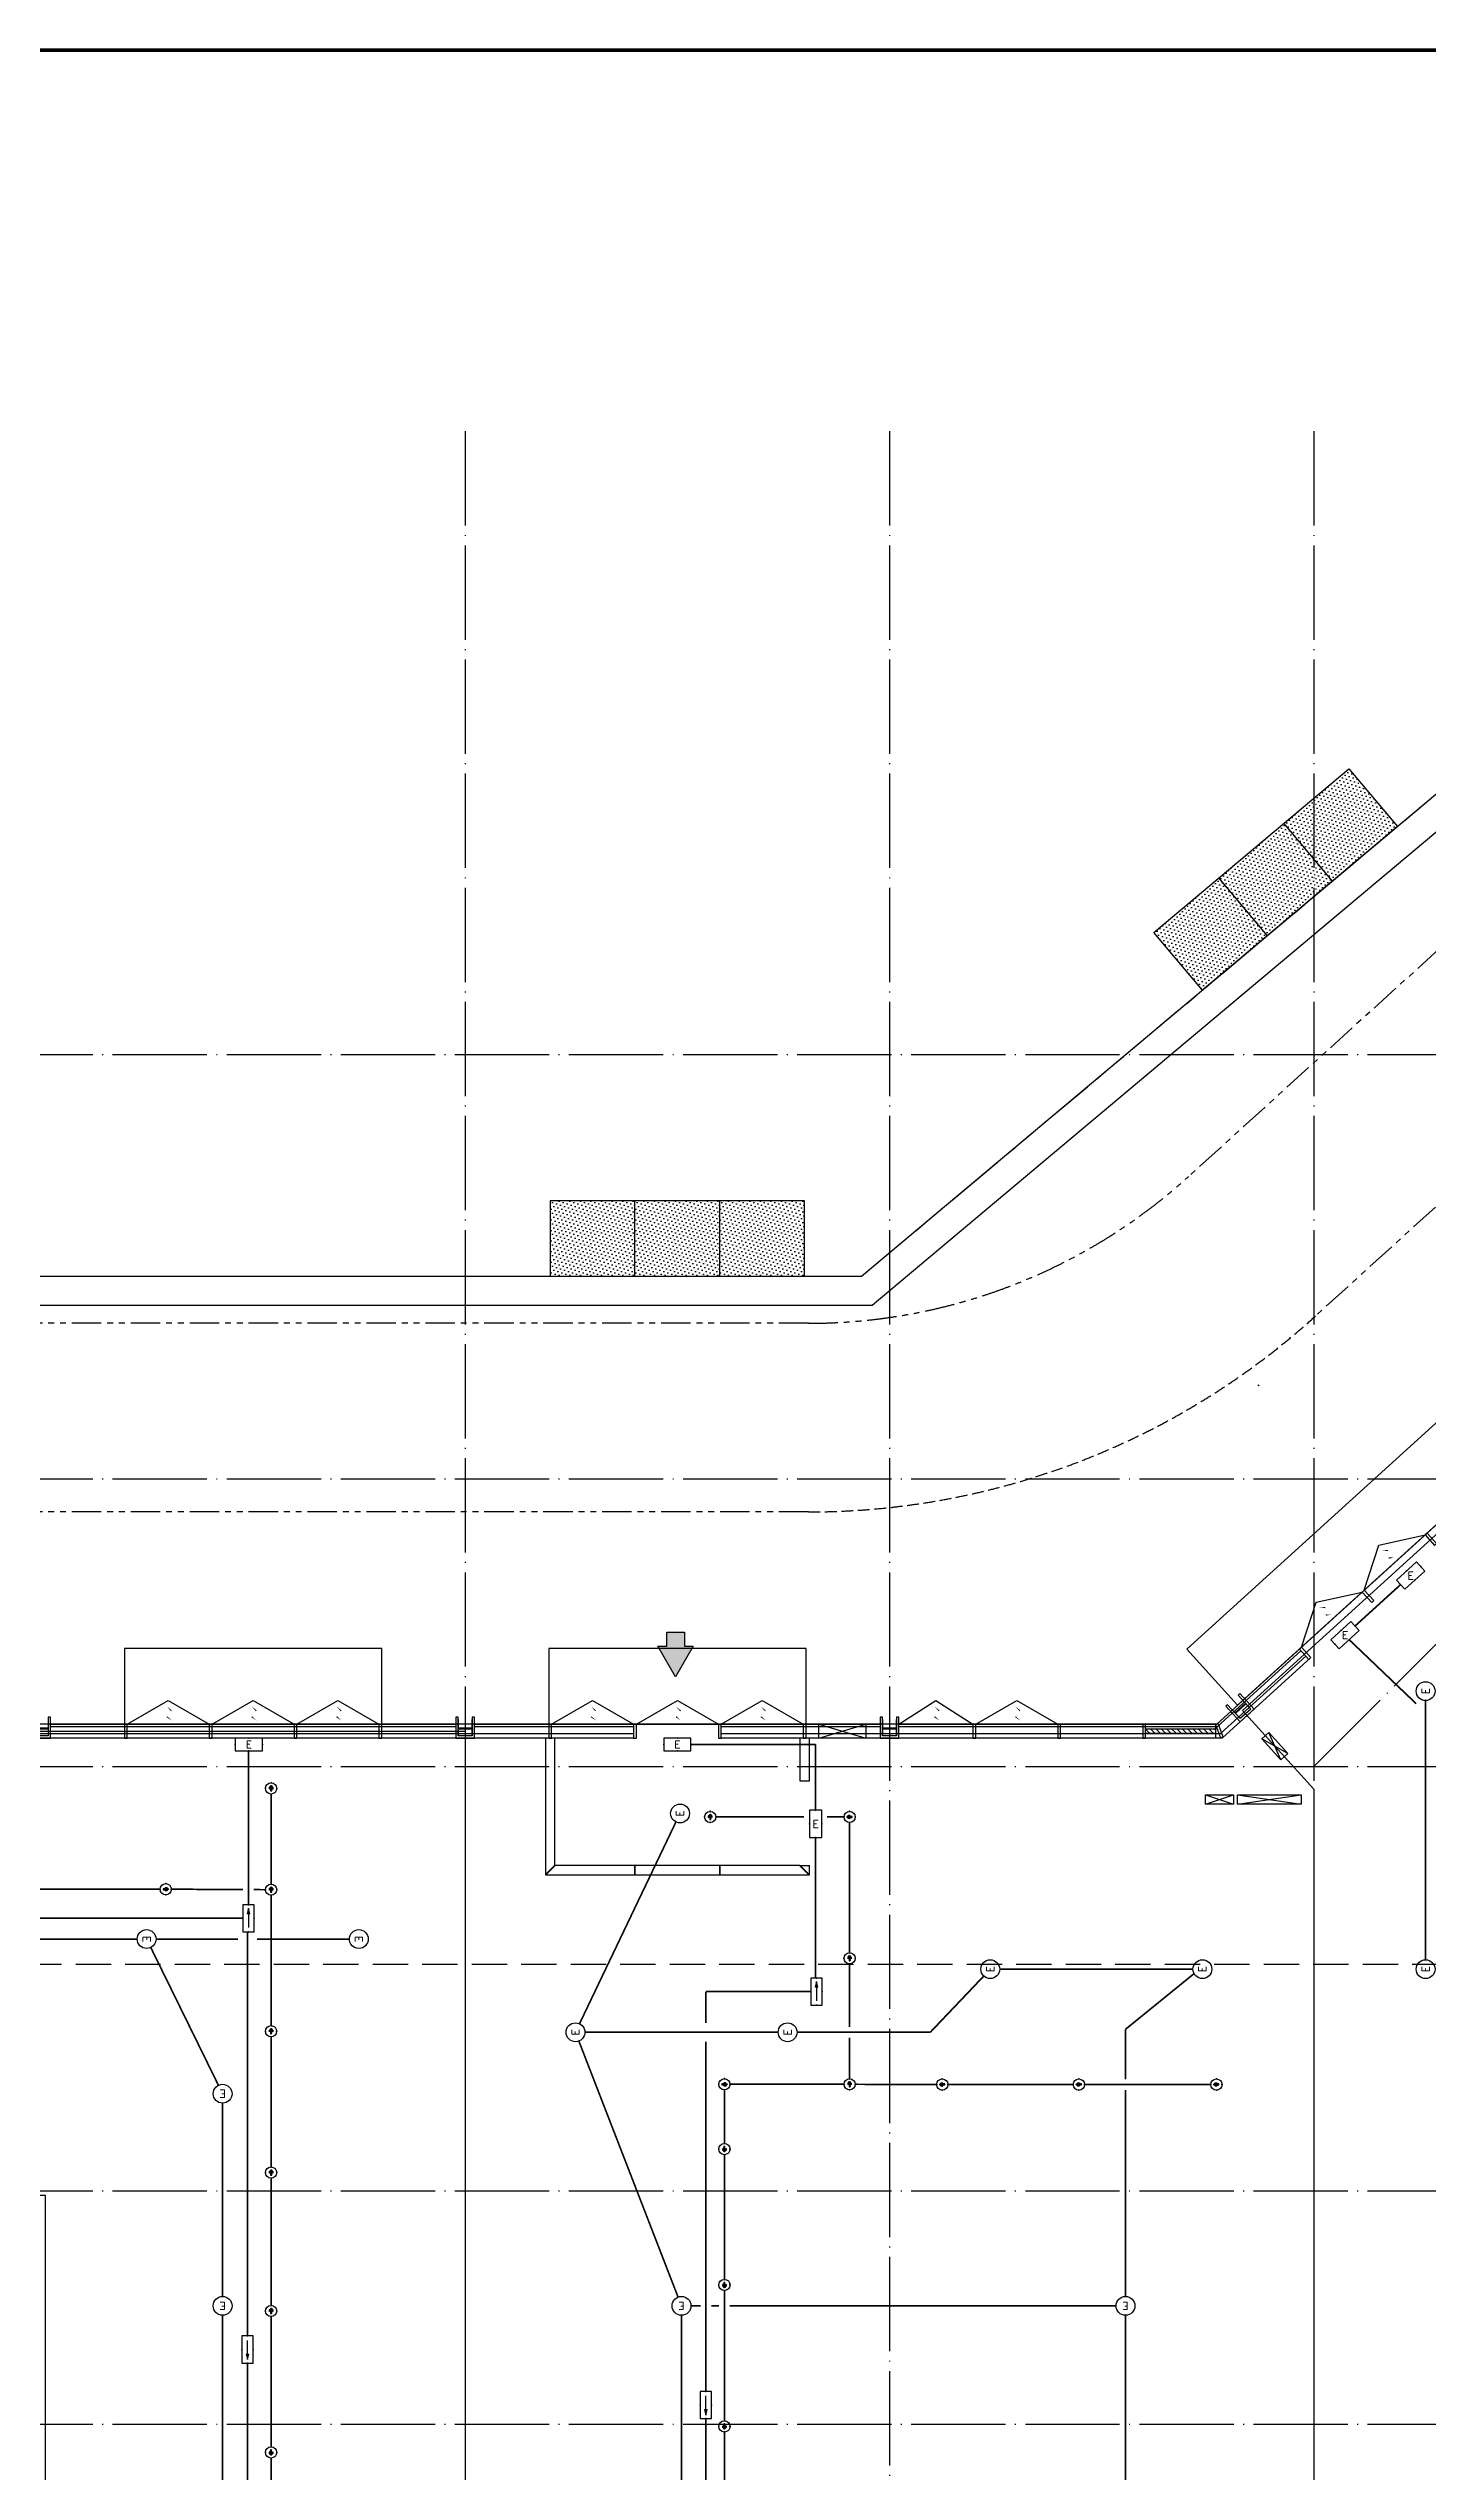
# Model space of a CAD drawing. Extents: x -288892 to 250096, y -100054 to 404668.
# Drawn here: x 41559 to 70813, y 10748 to 62138 of the extents above; entities that cross this region are included whole.
import ezdxf
from ezdxf.enums import TextEntityAlignment as Align
from ezdxf.xclip import XClip

# ---------------------------------------------------------------- set-up
doc = ezdxf.new("R2010")
doc.units = 0
doc.header["$LTSCALE"] = 1000
doc.header["$MEASUREMENT"] = 0
for name, pattern in [('104-14# 核心筒$0$DOTE', [2.42, 2, -0.2, 0.02, -0.2]), ('DASH', [0.35, 0.25, -0.1]), ('X-104 14#平面$0$109 3#平面$0$DASH', [0.35, 0.25, -0.1]), ('X-104 14#平面$0$PHANTOM2', [1.25, 0.625, -0.125, 0.125, -0.125, 0.125, -0.125])]:
    doc.linetypes.add(name, pattern=pattern)
doc.layers.get('0').update_dxf_attribs({"linetype": 'CONTINUOUS'})
for name, color, linetype in [('104-14# 核心筒$0$A_AXIS-轴线', 36, '104-14# 核心筒$0$DOTE'), ('14#楼幕墙$0$A-C_玻璃幕墙', 140, 'CONTINUOUS'), ('14#楼幕墙$0$A-C_窗', 140, 'CONTINUOUS'), ('EQUIP-照明', 3, 'CONTINUOUS'), ('WIRE-应急', 2, 'DASH'), ('X-104 14#平面$0$05-填充_天正', 26, 'CONTINUOUS'), ('X-104 14#平面$0$A-C_玻璃幕墙', 140, 'CONTINUOUS'), ('X-104 14#平面$0$A-C_窗', 140, 'CONTINUOUS'), ('X-104 14#平面$0$A-O_屋面', 201, 'CONTINUOUS'), ('X-104 14#平面$0$A-SUR_吊顶', 40, 'CONTINUOUS'), ('X-104 14#平面$0$A-TECH_暖通', 6, 'CONTINUOUS'), ('X-104 14#平面$0$EH_玻璃', 156, 'CONTINUOUS')]:
    doc.layers.add(name, color=color, linetype=linetype)
doc.layers.add('14#楼幕墙$0$04-不打印_辅助线', color=165, linetype='CONTINUOUS', plot=False)
doc.layers.add('X-104 14#平面$0$000套内', color=226, linetype='CONTINUOUS', lineweight=30)
doc.layers.add('X-104 14#平面$0$下沉小院', color=247, linetype='CONTINUOUS', lineweight=35)
doc.styles.add('_TEL_DIM', font='SIMPLEX', dxfattribs={"width": 0.8, "height": 3.5, "bigfont": 'HZTXT'})
pattern_1 = [(45, (0, 0), (-28.0633, 84.1899), [0, -79.375])]

# ---------------------------------------------------------------- blocks, each defined once
blk = doc.blocks.new('图框-A1+1-2')
at = {"const_width": 0.5}
blk.add_lwpolyline([(1186, 584), (25, 584), (25, 10), (1186, 10)], close=True, dxfattribs=at)
blk = doc.blocks.new('14#楼幕墙$0$A$C38D07553')
blk.add_lwpolyline([(-60, -300), (0, -300), (0, 0), (-60, 0)], close=True)
blk = doc.blocks.new('*U1890')
blk.add_lwpolyline([(300, 0), (0, 0), (0, 150), (300, 150)], close=True)
blk = doc.blocks.new('14#楼幕墙$0$A$C07E80D9E')
blk.add_lwpolyline([(-350, -50), (-50, -50), (-50, -450), (0, -450), (0, 0), (-400, 0), (-400, -450), (-350, -450)], close=True)
for points in [[(-50, -200), (-350, -200)], [(-50, -220), (-350, -220)]]:
    blk.add_lwpolyline(points)
at = {"layer": '14#楼幕墙$0$A-C_玻璃幕墙', "rotation": 180}
blk.add_blockref('*U1890', (-50, -50), dxfattribs=at)
blk = doc.blocks.new('14#楼幕墙$0$A$C385D642F')
for p, q in [((50250, 27600), (50250, 27250)), ((50550, 27250), (50550, 27600)), ((59250, 27600), (59250, 27250)), ((59550, 27250), (59550, 27600))]:
    blk.add_line(p, q)
for name, p, rotation in [('14#楼幕墙$0$A$C38D07553', (70804, 31551), 42.23219695921316), ('14#楼幕墙$0$A$C38D07553', (69471, 30341), 42.23219695921316), ('14#楼幕墙$0$A$C38D07553', (68138, 29132), 42.23219695921316), ('14#楼幕墙$0$A$C07E80D9E', (66837, 27545), 222.2321969592257), ('14#楼幕墙$0$A$C07E80D9E', (41200, 27200), 180), ('14#楼幕墙$0$A$C07E80D9E', (50200, 27200), 180), ('14#楼幕墙$0$A$C07E80D9E', (59200, 27200), 180), ('14#楼幕墙$0$A$C38D07553', (66369, 27511), 21.11609847960964)]:
    blk.add_blockref(name, p, dxfattribs=dict(rotation=rotation))
for p in [(43230, 27500), (45030, 27500), (46830, 27500), (48630, 27500), (52230, 27500), (54030, 27500), (55830, 27500), (57630, 27500), (61230, 27500), (63030, 27500), (64830, 27500)]:
    blk.add_blockref('14#楼幕墙$0$A$C38D07553', p)
blk = doc.blocks.new('14#楼幕墙$0$A$C22714246')
blk.add_lwpolyline([(1740, 497), (870, 0), (0, 497)])
at = {"layer": '14#楼幕墙$0$A-C_玻璃幕墙', "color": 1}
blk.add_lwpolyline([(899, 122, 0, 25, 0), (802, 217, 0, 0, 0), (900, 340, 25, 0, 0), (796, 422, 0, 0, 0)], format="xyseb", dxfattribs=at)
blk = doc.blocks.new('14#楼幕墙$0$ccc')
blk.add_lwpolyline([(1570, 497), (785, 0), (0, 497)])
at = {"layer": '14#楼幕墙$0$A-C_玻璃幕墙', "color": 1}
blk.add_lwpolyline([(814, 122, 0, 25, 0), (717, 217, 0, 0, 0), (816, 340, 25, 0, 0), (711, 422, 0, 0, 0)], format="xyseb", dxfattribs=at)
blk = doc.blocks.new('14#楼幕墙')
at = {"layer": '14#楼幕墙$0$A-C_玻璃幕墙'}
for p, q in [((83503, 42180), (66341, 26600)), ((68127, 28154), (66360, 26550)), ((66418, 26400), (68228, 28043)), ((66456, 26300), (68340, 28010)), ((29830, 26400), (53970, 26400)), ((53970, 26300), (29830, 26300)), ((55830, 26400), (66418, 26400)), ((66456, 26300), (55830, 26300)), ((59601, 26600), (66341, 26600)), ((59601, 26550), (66360, 26550))]:
    blk.add_line(p, q, dxfattribs=at)
at = {"layer": '14#楼幕墙$0$A-C_玻璃幕墙', "ltscale": 2}
for points in [[(66783, 27002), (65708, 28186), (81701, 42704), (82776, 41520)], [(43170, 26600), (48630, 26600), (48630, 28200), (43170, 28200)], [(52170, 26600), (57630, 26600), (57630, 28200), (52170, 28200)]]:
    blk.add_lwpolyline(points, close=True, dxfattribs=at)
at = {"layer": '14#楼幕墙$0$A-C_玻璃幕墙'}
for points in [[(41600, 26600), (50200, 26600)], [(41600, 26550), (50200, 26550)], [(50600, 26600), (59200, 26600)], [(50600, 26550), (53970, 26550)], [(55830, 26550), (59200, 26550)]]:
    blk.add_lwpolyline(points, dxfattribs=at)
at = {"layer": '14#楼幕墙$0$04-不打印_辅助线'}
for p, rotation in [((70425, 30979), 222.2321969592249), ((69093, 29769), 222.2321969592249), ((55770, 27097), 180)]:
    blk.add_blockref('14#楼幕墙$0$A$C22714246', p, dxfattribs=dict(at, rotation=rotation))
at = {"layer": '14#楼幕墙$0$A-C_玻璃幕墙'}
blk.add_blockref('14#楼幕墙$0$A$C385D642F', (0, -900), dxfattribs=at)
at = {"layer": '14#楼幕墙$0$A-C_窗', "rotation": 180}
for name, p in [('14#楼幕墙$0$A$C22714246', (44970, 27097)), ('14#楼幕墙$0$A$C22714246', (46770, 27097)), ('14#楼幕墙$0$A$C22714246', (48570, 27097)), ('14#楼幕墙$0$A$C22714246', (53970, 27097)), ('14#楼幕墙$0$A$C22714246', (57570, 27097)), ('14#楼幕墙$0$ccc', (61170, 27097)), ('14#楼幕墙$0$A$C22714246', (62970, 27097))]:
    blk.add_blockref(name, p, dxfattribs=at)
blk = doc.blocks.new('104-14# 核心筒')
at = {"layer": '104-14# 核心筒$0$A_AXIS-轴线'}
for p, q in [((50400, 54018), (50400, -8545)), ((59400, 54018), (59400, -8545)), ((68400, 54018), (68400, -8545)), ((-24839, 40800), (120260, 40800)), ((-24839, 31800), (120260, 31800)), ((-24839, 25700), (120260, 25700)), ((-24839, 16700), (120260, 16700)), ((-24839, 11750), (120260, 11750))]:
    blk.add_line(p, q, dxfattribs=at)
blk.add_lwpolyline([(83500, 40800), (68400, 25700)], dxfattribs=at)
blk = doc.blocks.new('*U1778')
h = blk.add_hatch()
h.set_pattern_fill('ANSI31', color=256, scale=50)
h.set_pattern_definition([(45, (-55954.97, 120006.8), (-56.1266, 56.1266), [])])
h.paths.add_polyline_path([(-1483, 100), (0, 100), (0, 200), (-1483, 200)])
for points in [[(-1483, 0), (0, 0), (0, 300), (-1483, 300)], [(-1483, 100), (0, 100), (0, 200), (-1483, 200)]]:
    blk.add_lwpolyline(points, close=True)
blk = doc.blocks.new('X-104 14#平面$0$sfafd')
at = {"layer": 'X-104 14#平面$0$05-填充_天正'}
blk.add_hatch(color=256, dxfattribs=at).paths.add_polyline_path([(0, 0), (-143, -205), (-307, -90), (-379, -192), (-590, 261), (-92, 217), (-164, 115)])
blk.add_lwpolyline([(0, 0), (-143, -205), (-307, -90), (-379, -192), (-590, 261), (-92, 217), (-164, 115)], close=True, dxfattribs=at)
blk = doc.blocks.new('*U1833')
blk.add_lwpolyline([(300, 0), (300, 1000), (0, 1000), (0, 0), (300, 0), (0, 1000), (0, 0), (300, 1000)])
blk = doc.blocks.new('*U1817')
blk.add_lwpolyline([(200, 0), (200, 600), (0, 600), (0, 0), (200, 0), (0, 600), (0, 0), (200, 600)])
blk = doc.blocks.new('*U1818')
blk.add_lwpolyline([(200, 0), (200, 1350), (0, 1350), (0, 0), (200, 0), (0, 1350), (0, 0), (200, 1350)])
blk = doc.blocks.new('X-104 14#平面$0$sdfjladfiididid')
at = {"layer": 'X-104 14#平面$0$A-TECH_暖通', "xscale": -1}
for name, p, rotation in [('*U1833', (57900, 26300), 270), ('*U1817', (67848, 25977), 42.23219695922447), ('*U1817', (66100, 24900), 270), ('*U1818', (66780, 24900), 270)]:
    blk.add_blockref(name, p, dxfattribs=dict(at, rotation=rotation))
blk = doc.blocks.new('X-104 14#平面')
at = {"layer": 'X-104 14#平面$0$EH_玻璃'}
h = blk.add_hatch(dxfattribs=at)
h.set_pattern_fill('DOTS', color=256, scale=50, angle=45)
h.set_pattern_definition(pattern_1)
h.paths.add_polyline_path([(69144, 46861), (70173, 45636), (66036, 42164), (65008, 43390)])
h = blk.add_hatch(dxfattribs=at)
h.set_pattern_fill('DOTS', color=256, scale=50, angle=45)
h.set_pattern_definition(pattern_1)
h.paths.add_polyline_path([(57600, 37700), (52200, 37700), (52200, 36100), (57600, 36100)])
at = {"layer": 'X-104 14#平面$0$000套内'}
for points in [[(71599, -2050), (108013, -2050), (110308, 1228), (100422, 8150), (92750, 8150), (92750, 7700), (86650, 7700), (86650, 9600), (84300, 9600), (84300, 16600), (86650, 16600), (86650, 17288), (72211, 31727), (66884, 26891), (68400, 25220), (68400, 6450), (71550, 6450), (71550, -2050)], [(23400, 26450), (50400, 26450), (50400, -2050), (23450, -2050), (23450, 7800), (32350, 7800), (32350, 7600), (41500, 7600), (41500, 16600), (38350, 16600), (38350, 19250), (30600, 19250), (30600, 26300)]]:
    blk.add_lwpolyline(points, dxfattribs=at)
at = {"layer": 'X-104 14#平面$0$A-C_玻璃幕墙'}
for points in [[(69144, 46861), (70173, 45636), (66036, 42164), (65008, 43390), (69144, 46861)], [(68794, 44479), (67765, 45704)], [(67415, 43321), (66386, 44547)], [(54000, 36100), (54000, 37700)], [(55800, 36100), (55800, 37700)], [(57500, 23600), (52300, 23600), (52300, 26300), (52100, 26300), (52100, 23400), (57700, 23400), (57700, 23600)], [(57700, 25400), (57700, 26300), (57500, 26300), (57500, 25400)], [(57500, 25400), (57700, 25400)], [(57500, 23600), (57700, 23600)]]:
    blk.add_lwpolyline(points, dxfattribs=at)
for points in [[(-1359, -2200), (108092, -2200), (111292, 2370), (113380, 908), (115789, 4348), (113701, 5811), (116900, 10380), (116900, 38462), (99065, 43424), (96016, 32464), (85707, 35332), (87317, 41119), (83503, 42180), (66341, 26600), (4762, 26600)], [(57600, 37700), (52200, 37700), (52200, 36100), (57600, 36100)]]:
    blk.add_lwpolyline(points, close=True, dxfattribs=at)
at = {"layer": 'X-104 14#平面$0$A-C_玻璃幕墙', "const_width": 35}
for points in [[(52300, 23600), (52100, 23400)], [(54000, 23600), (54000, 23400)], [(55800, 23600), (55800, 23400)], [(57500, 23600), (57700, 23400)]]:
    blk.add_lwpolyline(points, dxfattribs=at)
at = {"layer": 'X-104 14#平面$0$A-O_屋面', "linetype": 'X-104 14#平面$0$PHANTOM2', "ltscale": 2}
blk.add_lwpolyline([(116300, 1125), (112466, -2800), (-12112, -2800), (-10904, 3413), (-11203, 3471), (-4857, 36100), (58809, 36100), (74838, 49550), (86050, 49550), (86050, 51700), (92100, 51702), (92100, 55283), (94609, 59228), (95621, 58584), (95782, 58837), (99792, 56287), (107068, 54162), (111100, 54162), (111100, 52680), (116300, 52680)], close=True, dxfattribs=at)
at = {"layer": 'X-104 14#平面$0$A-O_屋面', "ltscale": 5}
for points in [[(-11203, 3471), (-4857, 36100), (58809, 36100), (77400, 51700), (93285, 51700)], [(93285, 51080), (77626, 51080), (59034, 35480), (-4346, 35480), (-10594, 3353)]]:
    blk.add_lwpolyline(points, dxfattribs=at)
at = {"layer": 'X-104 14#平面$0$A-SUR_吊顶', "linetype": 'X-104 14#平面$0$PHANTOM2'}
for p, q in [((75695, 47247), (65745, 38215)), ((78384, 44285), (68434, 35253)), ((57680, 35100), (9725, 35100)), ((57680, 31100), (9725, 31100))]:
    blk.add_line(p, q, dxfattribs=at)
at = {"layer": 'X-104 14#平面$0$A-SUR_吊顶', "linetype": 'X-104 14#平面$0$109 3#平面$0$DASH', "ltscale": 3}
blk.add_lwpolyline([(109062, -4432), (119297, 10714), (117563, 11100), (120742, 38795), (99427, 44725), (92631, 20300), (86987, 20300), (86987, 21500), (8392, 21500), (5689, 8781), (-2734, 10571), (-6010, -4842), (40178, -2825), (39845, -4916), (83846, -2647)], close=True, dxfattribs=at)
at = {"layer": 'X-104 14#平面$0$A-SUR_吊顶', "linetype": 'X-104 14#平面$0$PHANTOM2'}
blk.add_arc((57680, 47100), 12000, 270, 312.2322, dxfattribs=at)
at = {"layer": 'X-104 14#平面$0$A-SUR_吊顶', "linetype": 'X-104 14#平面$0$109 3#平面$0$DASH'}
blk.add_arc((57680, 47100), 16000, 270, 312.2322, dxfattribs=at)
at = {"layer": 'X-104 14#平面$0$下沉小院'}
blk.add_line((67221, 33775), (67233, 33795), dxfattribs=at)
ref = blk.add_blockref('104-14# 核心筒', (0, 0))
XClip(ref).set_block_clipping_path([(-38664.3623821461, -25500), (139216.5485069363, 330900)])
for name in ['14#楼幕墙', 'X-104 14#平面$0$sdfjladfiididid']:
    blk.add_blockref(name, (0, 0))
at = {"xscale": 150, "yscale": 150, "zscale": 150}
blk.add_blockref('图框-A1+1-2', (-38664, -25500), dxfattribs=at)
at = {"xscale": 1.5, "yscale": 1.5, "zscale": 1.5, "rotation": 124.9985697672247}
blk.add_blockref('X-104 14#平面$0$sfafd', (54676, 28551), dxfattribs=at)
at = {"layer": 'X-104 14#平面$0$A-C_窗', "xscale": -1}
blk.add_blockref('*U1778', (64830, 26300), dxfattribs=at)
blk = doc.blocks.new('$equip$00002541')
blk.add_hatch(color=256).paths.add_polyline_path([(-0.24, 0.37), (-0.53, 0.3), (-0.24, 0.23)])
for p, q in [((-0.72, 0.6), (-0.72, 0)), ((0.72, 0.6), (-0.72, 0.6)), ((-0.72, 0), (0.72, 0)), ((-0.24, 0.37), (-0.53, 0.3)), ((-0.53, 0.3), (-0.24, 0.23)), ((-0.24, 0.37), (-0.24, 0.23)), ((0.72, 0), (0.72, 0.6))]:
    blk.add_line(p, q)
at = {"color": 7}
blk.add_line((-0.48, 0.3), (0.48, 0.3), dxfattribs=at)
at = {"const_width": 0.02}
blk.add_lwpolyline([(-0.72, 0.6), (-0.72, 0), (0.72, 0), (0.72, 0.6), (-0.72, 0.6), (-0.72, 0)], dxfattribs=at)
for p in [(-0.72, 0.3), (0, 0.6), (0, 0), (0.72, 0.3)]:
    blk.add_point(p)
at = {"color": 7, "style": '_TEL_DIM', "flags": 1}
blk.add_attdef('A', text='', height=0.00002, dxfattribs=at).set_placement((0, 0), align=Align.MIDDLE_CENTER)
blk = doc.blocks.new('$equip$00001838')
blk.add_circle((0, 0), 0.5)
at = {"color": 7, "style": '_TEL_DIM'}
blk.add_attdef('$TEXT$', text='', height=0.4, dxfattribs=at).set_placement((0, 0), align=Align.MIDDLE_CENTER)
at = {"color": 7, "style": '_TEL_DIM', "flags": 1}
blk.add_attdef('A', text='', height=0.00002, dxfattribs=at).set_placement((0, 0), align=Align.MIDDLE_CENTER)
blk = doc.blocks.new('$equip_U$00000189(HT0843)')
at = {"color": 2}
for p, q in [((-0.72, 0.66), (-0.72, 0)), ((0.72, 0.66), (-0.72, 0.66)), ((-0.72, 0), (0.72, 0)), ((0.72, 0), (0.72, 0.66))]:
    blk.add_line(p, q, dxfattribs=at)
at = {"color": 2, "const_width": 0.0125}
for points in [[(0.72, 0.66), (0.72, 0.66), (-0.72, 0.66)], [(-0.72, 0.66), (-0.72, 0)], [(-0.72, 0), (0.72, 0)], [(0.72, 0), (0.72, 0.66)]]:
    blk.add_lwpolyline(points, dxfattribs=at)
at = {"color": 2}
blk.add_lwpolyline([(-0.72, 0.66), (-0.72, 0)], dxfattribs=at)
for p in [(-0.72, 0.33), (0, 0.66), (0, 0), (0.72, 0.33)]:
    blk.add_point(p)
at = {"color": 7, "style": '_TEL_DIM'}
blk.add_attdef('$TEXT$', text='', height=0.4, dxfattribs=at).set_placement((0, 0.33), align=Align.MIDDLE_CENTER)
at = {"color": 7, "style": '_TEL_DIM', "flags": 1}
blk.add_attdef('A', text='', height=0.000025, dxfattribs=at).set_placement((0, 0), align=Align.MIDDLE_CENTER)
blk = doc.blocks.new('$equip$00002534')
for p, q in [((-0.72, 0.66), (-0.72, 0)), ((0.72, 0.66), (-0.72, 0.66)), ((-0.72, 0), (0.72, 0)), ((0.72, 0), (0.72, 0.66))]:
    blk.add_line(p, q)
at = {"const_width": 0.02}
blk.add_lwpolyline([(-0.72, 0.66), (-0.72, 0), (0.72, 0), (0.72, 0.66), (-0.72, 0.66), (-0.72, 0)], dxfattribs=at)
for p in [(-0.72, 0.33), (0, 0.66), (0, 0), (0.72, 0.33)]:
    blk.add_point(p)
at = {"color": 7, "style": '_TEL_DIM'}
blk.add_attdef('$TEXT$', text='', height=0.4, dxfattribs=at).set_placement((0, 0.33), align=Align.MIDDLE_CENTER)
at = {"color": 7, "style": '_TEL_DIM', "flags": 1}
blk.add_attdef('A', text='', height=0.00002, dxfattribs=at).set_placement((0, 0), align=Align.MIDDLE_CENTER)
blk = doc.blocks.new('$equip_U$00000283(晏大钊)')
at = {"color": 3}
for p, q in [((-0.07, 0.05), (-0.27, 0.05)), ((-0.27, 0.05), (-0.27, 0.05)), ((-0.26, 0.05), (-0.27, 0.04)), ((-0.25, 0.05), (-0.27, 0.03)), ((-0.24, 0.05), (-0.27, 0.02)), ((-0.23, 0.05), (-0.27, 0.01)), ((-0.22, 0.05), (-0.27, 0)), ((-0.2, 0.05), (-0.27, -0.01)), ((-0.19, 0.05), (-0.27, -0.03)), ((-0.18, 0.05), (-0.27, -0.04)), ((-0.17, 0.05), (-0.27, -0.05)), ((-0.16, 0.05), (-0.27, -0.06)), ((-0.27, 0.05), (-0.27, 0.05)), ((-0.26, 0.05), (-0.27, 0.04)), ((-0.25, 0.05), (-0.27, 0.03)), ((-0.24, 0.05), (-0.27, 0.02)), ((-0.23, 0.05), (-0.27, 0.01)), ((-0.22, 0.05), (-0.27, 0)), ((-0.2, 0.05), (-0.27, -0.01)), ((-0.19, 0.05), (-0.27, -0.03)), ((-0.18, 0.05), (-0.27, -0.04)), ((-0.17, 0.05), (-0.27, -0.05)), ((-0.16, 0.05), (-0.27, -0.06)), ((-0.15, 0.05), (-0.26, -0.06)), ((-0.15, 0.05), (-0.26, -0.06)), ((-0.14, 0.05), (-0.25, -0.06)), ((-0.14, 0.05), (-0.25, -0.06)), ((-0.13, 0.05), (-0.24, -0.06)), ((-0.13, 0.05), (-0.24, -0.06)), ((-0.11, 0.05), (-0.23, -0.06)), ((-0.11, 0.05), (-0.23, -0.06)), ((-0.1, 0.05), (-0.22, -0.06)), ((-0.1, 0.05), (-0.22, -0.06)), ((-0.09, 0.05), (-0.21, -0.06)), ((-0.09, 0.05), (-0.21, -0.06)), ((-0.08, 0.05), (-0.2, -0.06)), ((-0.08, 0.05), (-0.2, -0.06)), ((-0.07, 0.05), (-0.18, -0.06)), ((-0.07, 0.05), (-0.18, -0.06)), ((-0.06, 0.05), (-0.17, -0.06)), ((-0.06, 0.05), (-0.17, -0.06)), ((-0.05, 0.05), (-0.16, -0.06)), ((-0.05, 0.05), (-0.16, -0.06)), ((-0.04, 0.05), (-0.15, -0.06)), ((-0.04, 0.05), (-0.15, -0.06)), ((-0.02, 0.05), (-0.14, -0.06)), ((-0.02, 0.05), (-0.14, -0.06)), ((-0.01, 0.05), (-0.13, -0.06)), ((-0.01, 0.05), (-0.13, -0.06)), ((0, 0.05), (-0.12, -0.06)), ((0, 0.05), (-0.12, -0.06)), ((0.01, 0.05), (-0.11, -0.06)), ((0.01, 0.05), (-0.11, -0.06)), ((0.02, 0.05), (-0.09, -0.06)), ((0.02, 0.05), (-0.09, -0.06)), ((0.03, 0.05), (-0.08, -0.06)), ((0.03, 0.05), (-0.08, -0.06)), ((0.04, 0.05), (-0.07, -0.06)), ((0.04, 0.05), (-0.07, -0.06)), ((0.05, 0.05), (-0.06, -0.06)), ((0.05, 0.05), (-0.06, -0.06)), ((-0.04, 0.17), (-0.05, 0.16)), ((-0.04, 0.17), (-0.05, 0.16)), ((0.07, 0.05), (-0.05, -0.06)), ((0.07, 0.05), (-0.05, -0.06)), ((-0.03, 0.17), (-0.04, 0.16)), ((-0.02, 0.17), (-0.04, 0.15)), ((-0.03, 0.17), (-0.04, 0.16)), ((-0.02, 0.17), (-0.04, 0.15)), ((0.15, 0.13), (-0.04, -0.06)), ((0.15, 0.13), (-0.04, -0.06)), ((0.21, 0.08), (-0.04, -0.18)), ((0.17, 0.03), (-0.04, -0.18)), ((-0.01, 0.17), (-0.03, 0.15)), ((0, 0.17), (-0.03, 0.14)), ((-0.01, 0.17), (-0.03, 0.15)), ((0, 0.17), (-0.03, 0.14)), ((0.16, 0.13), (-0.03, -0.06)), ((0.16, 0.13), (-0.03, -0.06)), ((0.22, 0.07), (-0.03, -0.18)), ((0.17, 0.02), (-0.03, -0.18)), ((0.01, 0.17), (-0.02, 0.14)), ((0.01, 0.17), (-0.02, 0.14)), ((0.17, 0.12), (-0.02, -0.06)), ((0.17, 0.12), (-0.02, -0.06)), ((0.22, 0.07), (-0.02, -0.18)), ((0.17, 0.01), (-0.02, -0.18)), ((0.02, 0.17), (-0.01, 0.13)), ((0.03, 0.17), (-0.01, 0.13)), ((0.02, 0.17), (-0.01, 0.13)), ((0.03, 0.17), (-0.01, 0.13)), ((0.23, 0.06), (-0.01, -0.18)), ((0.05, 0.17), (0, 0.12)), ((0.06, 0.17), (0, 0.12)), ((0.05, 0.17), (0, 0.12)), ((0.06, 0.17), (0, 0.12)), ((0.17, 0.11), (0, -0.06)), ((0.17, 0.11), (0, -0.06)), ((0.24, 0.06), (0, -0.18)), ((0.07, 0.17), (0.01, 0.11)), ((0.07, 0.17), (0.01, 0.11)), ((0.18, 0.11), (0.01, -0.06)), ((0.18, 0.11), (0.01, -0.06)), ((0.08, 0.17), (0.02, 0.1)), ((0.09, 0.17), (0.02, 0.1)), ((0.08, 0.17), (0.02, 0.1)), ((0.09, 0.17), (0.02, 0.1)), ((0.18, 0.1), (0.02, -0.06)), ((0.18, 0.1), (0.02, -0.06)), ((0.24, 0.05), (0.02, -0.18)), ((0.1, 0.17), (0.03, 0.09)), ((0.11, 0.17), (0.03, 0.09)), ((0.1, 0.17), (0.03, 0.09)), ((0.11, 0.17), (0.03, 0.09)), ((0.19, 0.1), (0.03, -0.06)), ((0.19, 0.1), (0.03, -0.06)), ((0.25, 0.05), (0.03, -0.18)), ((0.12, 0.16), (0.04, 0.08)), ((0.12, 0.16), (0.04, 0.08)), ((0.19, 0.09), (0.04, -0.06)), ((0.19, 0.09), (0.04, -0.06)), ((0.25, 0.04), (0.04, -0.18)), ((0.12, 0.16), (0.05, 0.08)), ((0.12, 0.16), (0.05, 0.08)), ((0.13, 0.15), (0.05, 0.07)), ((0.13, 0.15), (0.05, 0.07)), ((0.2, 0.09), (0.05, -0.06)), ((0.2, 0.09), (0.05, -0.06)), ((0.26, 0.03), (0.05, -0.18)), ((0.14, 0.15), (0.06, 0.07)), ((0.14, 0.15), (0.06, 0.07)), ((0.14, 0.14), (0.06, 0.06)), ((0.14, 0.14), (0.06, 0.06)), ((0.21, 0.08), (0.06, -0.06)), ((0.16, 0.04), (0.06, -0.06)), ((0.27, 0.03), (0.06, -0.18)), ((0.15, 0.14), (0.07, 0.06)), ((0.15, 0.14), (0.07, 0.06)), ((0.27, 0.02), (0.07, -0.18)), ((0.28, 0.02), (0.08, -0.18)), ((0.28, 0.01), (0.09, -0.18)), ((0.28, 0.01), (0.09, -0.18)), ((0.29, 0.01), (0.1, -0.18)), ((0.29, 0.01), (0.1, -0.18)), ((0.3, 0), (0.16, -0.13)), ((0.3, 0), (0.16, -0.13)), ((0.21, 0.08), (0.17, 0.04)), ((0.21, 0.08), (0.18, 0.04)), ((0.22, 0.07), (0.19, 0.04)), ((0.22, 0.07), (0.2, 0.04)), ((0.23, 0.06), (0.21, 0.04)), ((0.24, 0.06), (0.21, 0.03)), ((0.24, 0.05), (0.21, 0.02)), ((0.25, 0.05), (0.21, 0.01)), ((0.25, 0.04), (0.21, 0)), ((0.26, 0.03), (0.21, -0.01)), ((0.27, 0.03), (0.21, -0.02)), ((0.27, 0.02), (0.21, -0.03)), ((0.28, 0.02), (0.21, -0.05)), ((-0.03, -0.15), (-0.05, -0.18)), ((-0.03, -0.15), (-0.05, -0.18)), ((0.17, 0), (-0.01, -0.18)), ((0.17, -0.01), (0, -0.18)), ((0.17, -0.03), (0.02, -0.18)), ((0.17, -0.04), (0.03, -0.18)), ((0.17, -0.05), (0.04, -0.18)), ((0.17, -0.05), (0.05, -0.18)), ((0.18, -0.05), (0.06, -0.18)), ((0.19, -0.05), (0.07, -0.18)), ((0.2, -0.05), (0.08, -0.18)), ((0.3, 0), (0.27, -0.03)), ((0.3, 0), (0.27, -0.03))]:
    blk.add_line(p, q, dxfattribs=at)
at = {"color": 3, "linetype": 'ByBlock', "ltscale": 5}
for p, q in [((-0.27, 0.05), (-0.27, -0.06)), ((0.07, 0.05), (-0.27, 0.05)), ((0.07, 0.05), (-0.06, 0.17)), ((-0.06, 0.17), (0.11, 0.17)), ((0.07, 0.05), (0.07, 0.05)), ((0.11, 0.17), (0.3, 0)), ((-0.27, -0.06), (0.07, -0.06)), ((-0.06, -0.18), (0.07, -0.06)), ((0.11, -0.18), (-0.06, -0.18)), ((0.07, -0.06), (0.07, -0.06)), ((0.3, 0), (0.11, -0.18))]:
    blk.add_line(p, q, dxfattribs=at)
at = {"color": 3}
blk.add_circle((0, 0), 0.595, dxfattribs=at)
for p in [(-0.59, 0), (0, 0.59), (0.59, 0), (0, -0.59)]:
    blk.add_point(p)
at = {"color": 7, "style": '_TEL_DIM', "flags": 1}
for tag in ['A', 'REMARK']:
    blk.add_attdef(tag, text='', height=0.000025, dxfattribs=at).set_placement((0, 0), align=Align.MIDDLE_CENTER)
blk = doc.blocks.new('$equip_U$00000284(晏大钊)')
for p in [(-0.3, 0), (0, 0.3), (0.3, 0), (0, -0.3)]:
    blk.add_point(p)
at = {"xscale": 0.5, "yscale": 0.5, "zscale": 0.5}
blk.add_blockref('$equip_U$00000283(晏大钊)', (0, 0), dxfattribs=at)
at = {"color": 7, "style": '_TEL_DIM', "flags": 1}
for tag in ['A', 'REMARK']:
    blk.add_attdef(tag, text='', height=0.0000125, dxfattribs=at).set_placement((0, 0), align=Align.MIDDLE_CENTER)
blk = doc.blocks.new('$equip_U$00000302(HT0843)')
for p in [(-0.3, 0), (0, 0.3), (0.3, 0), (0, -0.3)]:
    blk.add_point(p)
at = {"rotation": 180}
blk.add_blockref('$equip_U$00000284(晏大钊)', (0, 0), dxfattribs=at)
at = {"color": 7, "style": '_TEL_DIM', "flags": 1}
for tag in ['A', 'REMARK']:
    blk.add_attdef(tag, text='', height=0.0000125, dxfattribs=at).set_placement((0, 0), align=Align.MIDDLE_CENTER)

msp = doc.modelspace()

# ---------------------------------------------------------------- linework, layer by layer
at = {"layer": 'WIRE-应急', "linetype": 'DASH', "const_width": 35}
for points in [[(69275, 28680), (70240, 29557)], [(70571, 27033), (69150, 28389)], [(70771, 21602), (70771, 27099)], [(45802, 22769), (45802, 26036)], [(55188, 26168), (57832, 26168)], [(57832, 24771), (57832, 26168)], [(46283, 23207), (46283, 25116)], [(52824, 20244), (54870, 24525)], [(55715, 24630), (57588, 24630)], [(57832, 24195), (57832, 21214)], [(58077, 24630), (58435, 24630)], [(58554, 24511), (58554, 21751)], [(41218, 23098), (43929, 23098)], [(44167, 23098), (45689, 23090)], [(45914, 23089), (46164, 23088)], [(46283, 20207), (46283, 22969)], [(37508, 22481), (45682, 22481)], [(45780, 13623), (45780, 22193)], [(39300, 22041), (43442, 22041)], [(45165, 18940), (43730, 21862)], [(45580, 22041), (43842, 22041)], [(47942, 22041), (45980, 22041)], [(58554, 21513), (58554, 20177)], [(60265, 20064), (61400, 21257)], [(61737, 21402), (65837, 21402)], [(64406, 20127), (65861, 21308)], [(55504, 20264), (55504, 20926)], [(57734, 20926), (55504, 20926)], [(52938, 20064), (57038, 20064)], [(57438, 20064), (60265, 20064)], [(64406, 19068), (64406, 20127)], [(46283, 17207), (46283, 19969)], [(54915, 14447), (52810, 19878)], [(55504, 12446), (55504, 19864)], [(58554, 19952), (58554, 19079)], [(45254, 14461), (45254, 18561)], [(55898, 17705), (55898, 18841)], [(58435, 18960), (56017, 18960)], [(60400, 18956), (58673, 18960)], [(63297, 18956), (60638, 18956)], [(63535, 18956), (66215, 18956)], [(64406, 17580), (64406, 18843)], [(55898, 14824), (55898, 17467)], [(64406, 14461), (64406, 17580)], [(46283, 14271), (46283, 16969)], [(55898, 11824), (55898, 14586)], [(45254, 9961), (45254, 14061)], [(46283, 11271), (46283, 14033)], [(54988, 9961), (54988, 14061)], [(55188, 14261), (55392, 14261)], [(55617, 14261), (55786, 14261)], [(56011, 14261), (64206, 14261)], [(64407, 9961), (64407, 14061)], [(45780, 4643), (45780, 13047)], [(55504, 8328), (55504, 11870)], [(55898, 8824), (55898, 11586)], [(46283, 8271), (46283, 11033)]]:
    msp.add_lwpolyline(points, dxfattribs=at)

# ---------------------------------------------------------------- block references
msp.add_blockref('X-104 14#平面', (0, 0))
at = {"layer": 'EQUIP-照明'}
ref = msp.add_blockref('$equip_U$00000189(HT0843)', (70365, 29848), dxfattribs=dict(at, xscale=400, yscale=400, zscale=400, rotation=222.2321969592239))
ref.add_attrib('$TEXT$', 'E', dxfattribs={"layer": '0', "color": 7, "height": 160, "style": '_TEL_DIM'}).set_placement((70454, 29750), align=Align.MIDDLE_CENTER)
ref = msp.add_blockref('$equip_U$00000189(HT0843)', (68973, 28584), dxfattribs=dict(at, xscale=400, yscale=400, zscale=400, rotation=222.2321969592239))
ref.add_attrib('$TEXT$', 'E', dxfattribs={"layer": '0', "color": 7, "height": 160, "style": '_TEL_DIM'}).set_placement((69061, 28486), align=Align.MIDDLE_CENTER)
at = {"layer": 'EQUIP-照明', "xscale": 400, "yscale": 400, "zscale": 400}
for p, rotation in [((70771, 27299), 89.99999999999997), ((54957, 24705), 89.99999999999997), ((43642, 22041), 270), ((48142, 22041), 270), ((61537, 21402), 89.99999999999997), ((66037, 21402), 89.99999999999997), ((70771, 21402), 89.99999999999997), ((52738, 20064), 89.99999999999997), ((57238, 20064), 89.99999999999997), ((45254, 18761), 180), ((45254, 14261), 180), ((54988, 14261), 180), ((64406, 14261), 180)]:
    msp.add_blockref('$equip$00001838', p, dxfattribs=dict(at, rotation=rotation)).add_auto_attribs({'$TEXT$': 'E'})
at = {"layer": 'EQUIP-照明'}
ref = msp.add_blockref('$equip$00002534', (45811, 26300), dxfattribs=dict(at, xscale=400, yscale=400, zscale=400, rotation=180))
ref.add_attrib('$TEXT$', 'E', dxfattribs={"layer": '0', "color": 7, "height": 160, "style": '_TEL_DIM'}).set_placement((45811, 26168), align=Align.MIDDLE_CENTER)
ref = msp.add_blockref('$equip_U$00000189(HT0843)', (54900, 26300), dxfattribs=dict(at, xscale=400, yscale=400, zscale=400, rotation=180))
ref.add_attrib('$TEXT$', 'E', dxfattribs={"layer": '0', "color": 7, "height": 160, "style": '_TEL_DIM'}).set_placement((54900, 26168), align=Align.MIDDLE_CENTER)
at = {"layer": 'EQUIP-照明', "xscale": 400, "yscale": 400, "zscale": 400}
for name, p, rotation in [('$equip_U$00000302(HT0843)', (46283, 25235), 270), ('$equip_U$00000302(HT0843)', (55596, 24630), 270), ('$equip_U$00000302(HT0843)', (44048, 23098), 180), ('$equip_U$00000302(HT0843)', (46283, 23088), 270), ('$equip$00002541', (45682, 22481), 270), ('$equip_U$00000302(HT0843)', (58554, 21632), 269.9999999999999), ('$equip$00002541', (57734, 20926), 270), ('$equip_U$00000302(HT0843)', (46281, 20085), 270), ('$equip_U$00000302(HT0843)', (55898, 18960), 180), ('$equip_U$00000302(HT0843)', (58554, 18960), 269.9999999999999), ('$equip_U$00000302(HT0843)', (55898, 17586), 90), ('$equip_U$00000302(HT0843)', (46283, 17088), 270), ('$equip_U$00000302(HT0843)', (55898, 14705), 90), ('$equip_U$00000302(HT0843)', (46283, 14152), 270), ('$equip$00002541', (45900, 13335), 90), ('$equip$00002541', (55624, 12158), 89.99999999999984), ('$equip_U$00000302(HT0843)', (55898, 11705), 90), ('$equip_U$00000302(HT0843)', (46283, 11152), 90)]:
    msp.add_blockref(name, p, dxfattribs=dict(at, rotation=rotation))
at = {"layer": 'EQUIP-照明'}
ref = msp.add_blockref('$equip_U$00000189(HT0843)', (57700, 24483), dxfattribs=dict(at, xscale=400, yscale=400, zscale=400, rotation=270))
ref.add_attrib('$TEXT$', 'E', dxfattribs={"layer": '0', "color": 7, "height": 160, "style": '_TEL_DIM'}).set_placement((57832, 24483), align=Align.MIDDLE_CENTER)
at = {"layer": 'EQUIP-照明', "xscale": 400, "yscale": 400, "zscale": 400}
for p in [(58554, 24630), (60519, 18956), (63416, 18956), (66334, 18956)]:
    msp.add_blockref('$equip_U$00000302(HT0843)', p, dxfattribs=at)

doc.saveas('drawing.dxf')
